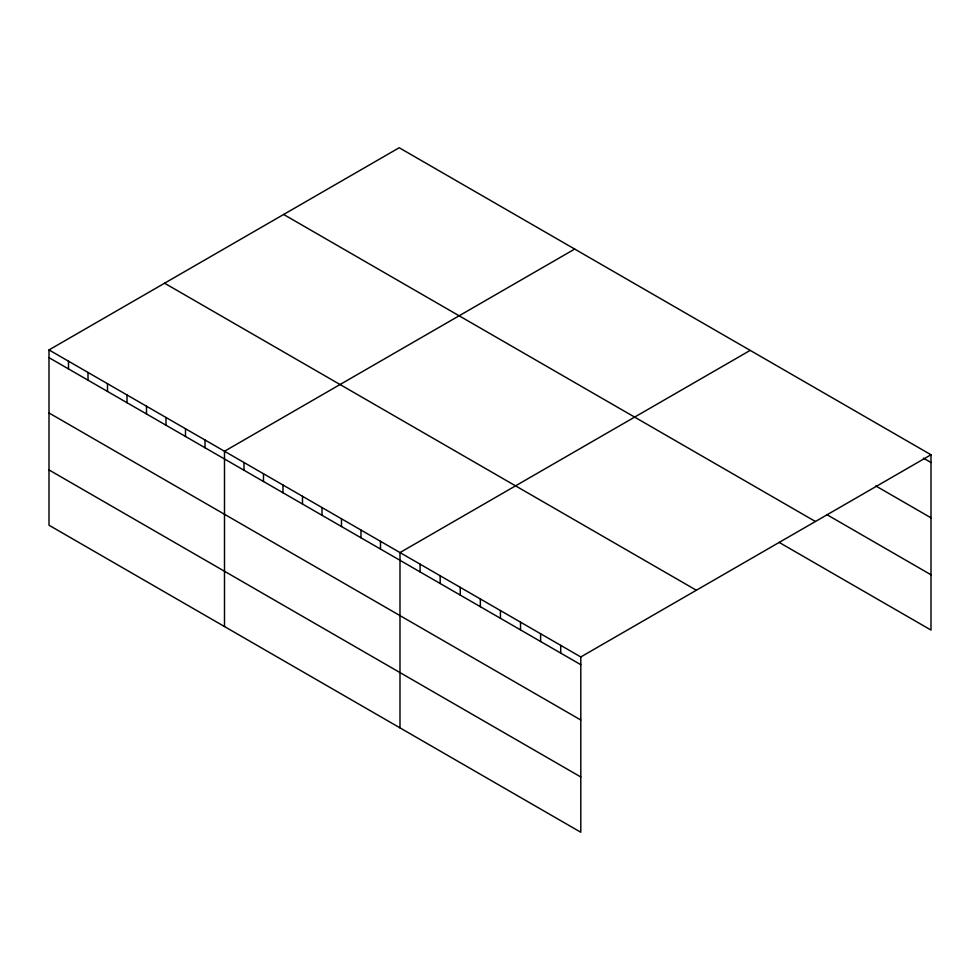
<?xml version="1.0" encoding="UTF-8"?>
<svg xmlns="http://www.w3.org/2000/svg" width="980" height="980" viewBox="0 0 980 980"><rect width="100%" height="100%" fill="white"/><g stroke="black" fill="none" stroke-linecap="round" stroke-linejoin="round"><path stroke-width="1.47" d="M49 349.934L580.797 656.955L580.797 832.253L49 525.231L49 349.934L399.203 147.747L931 454.769L931 630.067L779.076 542.357M574.697 249.067L224.494 451.253L224.494 626.551M750.19 350.387L399.987 552.573L399.987 727.87M580.797 656.955L931 454.769M923.466 458.162L931 462.511M875.753 485.909L931 517.808M826.789 514.598L931 574.77M283.637 214.461L815.433 521.495M164.567 283.208L696.364 590.242M49 357.663L580.797 664.697M49 412.96L580.797 719.994M49 469.935L580.797 776.969M560.707 645.367L560.707 653.096M540.617 633.766L540.617 641.496M520.527 622.165L520.527 629.895M500.437 610.565L500.437 618.307M480.347 598.964L480.347 606.706M460.257 587.363L460.257 595.105M440.167 575.774L440.167 583.504M420.077 564.174L420.077 571.904M380.485 541.315L380.485 549.045M360.983 530.058L360.983 537.787M341.481 518.8L341.481 526.529M321.991 507.542L321.991 515.272M302.489 496.284L302.489 504.014M282.987 485.027L282.987 492.756M263.485 473.769L263.485 481.499M243.996 462.511L243.996 470.241M204.992 439.996L204.992 447.725M185.489 428.738L185.489 436.468M166 417.48L166 425.21M146.498 406.222L146.498 413.952M126.996 394.965L126.996 402.694M107.494 383.707L107.494 391.437M88.004 372.449L88.004 380.179M68.502 361.191L68.502 368.921"/></g></svg>
